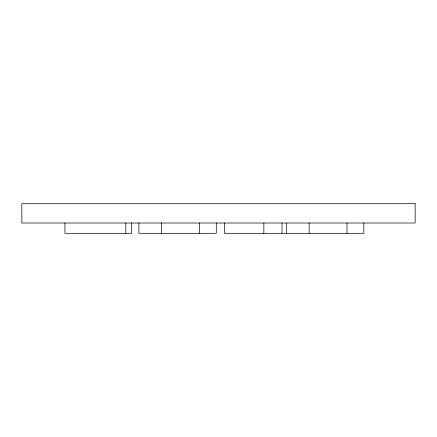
<?xml version="1.0" encoding="UTF-8"?>
<svg xmlns="http://www.w3.org/2000/svg" width="437" height="437" viewBox="0 0 437 437"><rect width="100%" height="100%" fill="white"/><g stroke="black" fill="none" stroke-linecap="round" stroke-linejoin="round"><path stroke-width="0.66" d="M363.835 223.007L363.835 233.309L224.427 233.309L224.427 223.007M346.989 223.007L346.989 233.309M309.156 223.007L309.156 233.309M286.426 223.007L286.426 233.309M282.007 223.007L282.007 233.309M263.85 223.007L263.85 233.309M216.299 223.007L216.299 233.309L138.89 233.309L138.89 223.007M199.447 223.007L199.447 233.309M161.619 223.007L161.619 233.309M131.701 223.007L131.701 233.309L64.944 233.309L64.944 223.007M125.818 223.007L125.818 233.309M415.15 203.691L21.85 203.691L21.85 223.007L415.15 223.007L415.15 203.691"/></g></svg>
